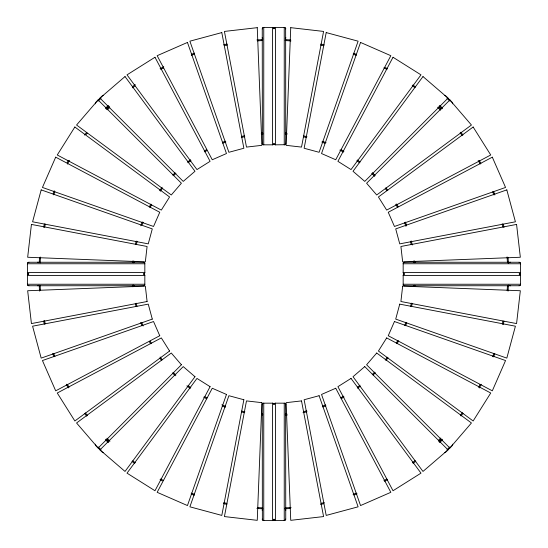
<?xml version="1.0" encoding="UTF-8"?>
<svg xmlns="http://www.w3.org/2000/svg" width="548" height="548" viewBox="0 0 548 548"><rect width="100%" height="100%" fill="white"/><g stroke="black" fill="none" stroke-linecap="round" stroke-linejoin="round"><path stroke-width="0.82" d="M262.259 28.9L262.698 27.838L263.759 27.4L272.767 27.427L274 28.9L274.438 27.838L275.5 27.4L284.515 27.427L285.638 28.352L285.741 143.323L284.796 144.72L275.5 144.83L274.438 144.391L274 143.323L273.562 144.391L272.5 144.83L263.759 144.83L262.362 143.877L262.259 28.9A1.5 1.5 0 0 1 263.759 27.4L263.759 144.83A1.5 1.5 0 0 1 262.259 143.323M262.362 134.034L262.259 134.589A1.5 1.5 0 0 1 262.369 134.013L262.698 133.527M262.259 404.677L262.698 403.609L263.759 403.17L272.5 403.17L273.562 403.609L274 404.677L274.438 403.609L275.5 403.17L284.241 403.17L285.638 404.123L285.741 519.1L284.515 520.573L275.233 520.573L274 519.1L273.562 520.162L272.5 520.6L263.485 520.573L262.362 519.648L262.259 404.677A1.5 1.5 0 0 1 263.759 403.17L263.759 520.6A1.5 1.5 0 0 1 262.259 519.1M98.195 101.01L101.003 98.208M105.435 108.257L108.244 105.449M105.963 108.785L108.771 105.976M439.229 442.024L442.037 439.215M439.756 442.551L442.565 439.743M446.997 449.792L449.805 446.99M28.352 274.103L27.427 275.233L27.4 284.241L27.838 285.303L28.9 285.741L143.323 285.741L144.391 285.303L144.83 284.241L144.83 275.5L144.391 274.438L143.323 274L144.391 273.562L144.83 272.5L144.83 263.759L144.391 262.698L143.323 262.259L28.9 262.259L27.838 262.698L27.4 263.759L27.427 272.767L28.9 274L28.352 274.103A1.5 1.5 0 0 0 27.4 275.5L144.83 275.5A1.5 1.5 0 0 0 143.898 274.116M413.987 285.631A1.5 1.5 0 0 1 413.411 285.741L414.473 285.303M519.648 273.897L520.573 272.767L520.6 263.759L520.162 262.698L519.1 262.259L404.677 262.259L403.609 262.698L403.17 263.759L403.17 272.5L403.609 273.562L404.677 274L403.609 274.438L403.17 275.5L403.17 284.241L403.609 285.303L404.677 285.741L519.1 285.741L520.162 285.303L520.6 284.241L520.573 275.233L519.1 274L519.648 273.897A1.5 1.5 0 0 0 520.6 272.5L403.17 272.5A1.5 1.5 0 0 0 404.102 273.884M262.259 39.141L262.698 39.141M285.303 39.141L285.741 39.141M262.259 133.089L262.698 133.089M285.303 133.089L285.741 133.089M262.259 414.911L262.698 414.911M285.303 414.911L285.741 414.911M262.259 508.859L262.698 508.859M285.303 508.859L285.741 508.859M413.966 262.362L413.411 262.259A1.5 1.5 0 0 1 413.987 262.369L414.473 262.698M446.997 98.208L449.805 101.01M439.756 105.449L442.565 108.257M439.229 105.976L442.037 108.785M105.963 439.215L108.771 442.024M105.435 439.743L108.244 442.551M98.195 446.99L101.003 449.792M285.303 133.527L285.741 134.589A1.5 1.5 0 0 0 285.631 134.013M508.859 262.259L508.859 262.698M508.859 285.303L508.859 285.741M414.911 262.259L414.911 262.698M414.911 285.303L414.911 285.741M133.089 262.259L133.089 262.698M133.089 285.303L133.089 285.741M39.141 262.259L39.141 262.698M39.141 285.303L39.141 285.741M412.281 303.332A141.514 141.514 0 0 1 411.569 306.551M406.767 322.635A141.514 141.514 0 0 1 405.595 325.745M398.739 340.671A141.514 141.514 0 0 1 397.129 343.596M388.018 357.755A141.514 141.514 0 0 1 385.984 360.468M375.38 372.736A141.514 141.514 0 0 1 373.092 375.044M360.228 386.265A141.514 141.514 0 0 1 357.625 388.224M344.048 397.06A141.514 141.514 0 0 1 341.219 398.629M325.909 405.78A141.514 141.514 0 0 1 322.786 406.972M306.99 411.781A141.514 141.514 0 0 1 303.003 412.678M287.186 415.089A141.514 141.514 0 0 1 285.549 415.24M244.675 412.699A141.514 141.514 0 0 1 241.463 411.98M225.379 407.185A141.514 141.514 0 0 1 222.269 406.013M206.603 398.759A141.514 141.514 0 0 1 203.685 397.136M190.252 388.436A141.514 141.514 0 0 1 186.875 385.881M175.278 375.798A141.514 141.514 0 0 1 172.401 372.928M161.742 360.639A141.514 141.514 0 0 1 159.783 358.043M150.549 343.76A141.514 141.514 0 0 1 149.378 341.637M141.925 325.546A141.514 141.514 0 0 1 140.747 322.423M136.041 306.613A141.514 141.514 0 0 1 135.329 303.421M132.842 286.782A141.514 141.514 0 0 1 132.705 285.145M132.767 262.561A141.514 141.514 0 0 1 132.917 260.875M135.486 244.285A141.514 141.514 0 0 1 136.219 241.079M140.822 225.797A141.514 141.514 0 0 1 142.302 221.919M149.255 207.021A141.514 141.514 0 0 1 150.871 204.103M159.578 190.67A141.514 141.514 0 0 1 162.126 187.286M172.778 175.113A141.514 141.514 0 0 1 175.086 172.812M187.368 162.16A141.514 141.514 0 0 1 190.629 159.721M204.253 150.967A141.514 141.514 0 0 1 206.37 149.796M222.461 142.336A141.514 141.514 0 0 1 225.591 141.165M241.401 136.459A141.514 141.514 0 0 1 244.593 135.746M261.225 133.26A141.514 141.514 0 0 1 262.862 133.123M285.446 133.178A141.514 141.514 0 0 1 287.138 133.328M303.722 135.904A141.514 141.514 0 0 1 306.935 136.637M322.217 141.24A141.514 141.514 0 0 1 326.087 142.713M340.986 149.673A141.514 141.514 0 0 1 343.911 151.289M357.344 159.995A141.514 141.514 0 0 1 360.05 162.03M372.318 172.627A141.514 141.514 0 0 1 375.195 175.504M385.847 187.786A141.514 141.514 0 0 1 387.806 190.389M396.642 203.966A141.514 141.514 0 0 1 398.218 206.788M405.362 222.104A141.514 141.514 0 0 1 406.561 225.221M411.363 241.017A141.514 141.514 0 0 1 412.26 245.004M414.672 260.821A141.514 141.514 0 0 1 414.822 262.465M411.363 303.14A140.576 140.576 0 0 1 410.651 306.332M405.883 322.306A140.576 140.576 0 0 1 404.719 325.402M397.512 340.959A140.576 140.576 0 0 1 396.314 343.137M387.258 357.2A140.576 140.576 0 0 1 385.237 359.892M374.674 372.113A140.576 140.576 0 0 1 372.263 374.537M360.029 385.23A140.576 140.576 0 0 1 357.296 387.299M343.747 396.149A140.576 140.576 0 0 1 340.774 397.807M325.56 404.91A140.576 140.576 0 0 1 322.464 406.095M306.77 410.863A140.576 140.576 0 0 1 303.606 411.589M287.097 414.158A140.576 140.576 0 0 1 285.474 414.302M244.874 411.781A140.576 140.576 0 0 1 241.682 411.069M225.701 406.301A140.576 140.576 0 0 1 221.858 404.842M207.055 397.93A140.576 140.576 0 0 1 204.877 396.731M190.807 387.676A140.576 140.576 0 0 1 188.115 385.655M175.894 375.092A140.576 140.576 0 0 1 173.469 372.681M162.256 359.769A140.576 140.576 0 0 1 160.208 357.029M151.44 343.425A140.576 140.576 0 0 1 150.207 341.192M143.103 325.978A140.576 140.576 0 0 1 141.918 322.882M136.959 306.401A140.576 140.576 0 0 1 136.253 303.229M133.781 286.7A140.576 140.576 0 0 1 133.644 285.076M133.698 262.643A140.576 140.576 0 0 1 133.849 260.964M136.404 244.49A140.576 140.576 0 0 1 137.13 241.298M142.295 224.543A140.576 140.576 0 0 1 143.172 222.269M150.077 207.473A140.576 140.576 0 0 1 151.686 204.568M160.331 191.225A140.576 140.576 0 0 1 162.352 188.533M173.517 175.703A140.576 140.576 0 0 1 175.942 173.291M188.245 162.674A140.576 140.576 0 0 1 190.985 160.619M204.589 151.858A140.576 140.576 0 0 1 206.822 150.625M222.803 143.213A140.576 140.576 0 0 1 225.906 142.048M241.613 137.377A140.576 140.576 0 0 1 244.785 136.664M261.307 134.198A140.576 140.576 0 0 1 262.937 134.061M285.364 134.116A140.576 140.576 0 0 1 287.042 134.267M303.524 136.822A140.576 140.576 0 0 1 306.709 137.548M321.895 142.124A140.576 140.576 0 0 1 324.985 143.288M339.808 150.104A140.576 140.576 0 0 1 343.438 152.104M356.782 160.749A140.576 140.576 0 0 1 359.481 162.77M371.695 173.332A140.576 140.576 0 0 1 374.722 176.36M385.34 188.656A140.576 140.576 0 0 1 386.881 190.711M395.731 204.267A140.576 140.576 0 0 1 397.389 207.233M404.493 222.447A140.576 140.576 0 0 1 405.958 226.324M410.445 241.236A140.576 140.576 0 0 1 411.171 244.408M413.74 260.91A140.576 140.576 0 0 1 413.884 262.54M508.4 285.145A234.859 234.859 0 0 1 508.044 291.111M503.913 321.176A234.859 234.859 0 0 1 503.201 324.519M494.782 353.727A234.859 234.859 0 0 1 493.632 356.858M481.254 384.299A234.859 234.859 0 0 1 479.26 387.977M463.026 413.322A234.859 234.859 0 0 1 461.026 415.994M441.133 439.01A234.859 234.859 0 0 1 438.715 441.421M415.781 461.293A234.859 234.859 0 0 1 413.041 463.341M387.484 479.719A234.859 234.859 0 0 1 384.559 481.315M357.056 493.817A234.859 234.859 0 0 1 353.885 494.995M323.861 503.674A234.859 234.859 0 0 1 320.553 504.365M290.687 508.462A234.859 234.859 0 0 1 284.857 508.811M262.869 508.818A234.859 234.859 0 0 1 256.896 508.462M226.831 504.324A234.859 234.859 0 0 1 223.488 503.619M194.28 495.2A234.859 234.859 0 0 1 191.149 494.049M162.235 480.884A234.859 234.859 0 0 1 160.03 479.678M134.692 463.437A234.859 234.859 0 0 1 132.013 461.443M109.004 441.551A234.859 234.859 0 0 1 106.586 439.133M86.714 416.192A234.859 234.859 0 0 1 84.673 413.459M68.288 387.902A234.859 234.859 0 0 1 66.308 384.237M53.896 356.686A234.859 234.859 0 0 1 52.731 353.508M44.34 324.279A234.859 234.859 0 0 1 43.641 320.97M39.545 291.098A234.859 234.859 0 0 1 39.203 285.275M39.237 262.43A234.859 234.859 0 0 1 39.545 257.313M43.682 227.249A234.859 234.859 0 0 1 44.388 223.906M53.094 193.91A234.859 234.859 0 0 1 54.259 190.786M67.13 162.653A234.859 234.859 0 0 1 68.336 160.448M84.57 135.103A234.859 234.859 0 0 1 86.563 132.431M106.463 109.422A234.859 234.859 0 0 1 109.484 106.408M132.493 86.618A234.859 234.859 0 0 1 135.24 84.584M160.112 68.706A234.859 234.859 0 0 1 163.77 66.726M191.327 54.314A234.859 234.859 0 0 1 194.499 53.149M223.735 44.751A234.859 234.859 0 0 1 227.036 44.059M256.909 39.963A234.859 234.859 0 0 1 262.732 39.614M285.577 39.655A234.859 234.859 0 0 1 290.693 39.963M320.758 44.1A234.859 234.859 0 0 1 324.101 44.806M353.316 53.225A234.859 234.859 0 0 1 356.447 54.375M385.36 67.548A234.859 234.859 0 0 1 387.559 68.747M412.904 84.988A234.859 234.859 0 0 1 415.576 86.981M438.592 106.881A234.859 234.859 0 0 1 441.003 109.292M460.875 132.232A234.859 234.859 0 0 1 462.923 134.966M479.301 160.523A234.859 234.859 0 0 1 480.897 163.455M493.7 191.745A234.859 234.859 0 0 1 494.865 194.917M503.256 224.146A234.859 234.859 0 0 1 503.955 227.454M508.044 257.327A234.859 234.859 0 0 1 508.393 263.15M507.441 285.522A233.921 233.921 0 0 1 507.147 290.536M502.975 321.073A233.921 233.921 0 0 1 502.283 324.32M493.844 353.563A233.921 233.921 0 0 1 492.686 356.707M480.171 384.333A233.921 233.921 0 0 1 478.548 387.326M462.361 412.637A233.921 233.921 0 0 1 460.375 415.302M440.77 438.037A233.921 233.921 0 0 1 438.414 440.407M415.172 460.573A233.921 233.921 0 0 1 412.514 462.56M386.867 478.986A233.921 233.921 0 0 1 383.922 480.589M356.275 493.104A233.921 233.921 0 0 1 353.083 494.282M324.258 502.626A233.921 233.921 0 0 1 320.991 503.324M291.091 507.489A233.921 233.921 0 0 1 285.207 507.852M262.485 507.859A233.921 233.921 0 0 1 257.478 507.564M226.941 503.393A233.921 233.921 0 0 1 223.687 502.701M194.451 494.262A233.921 233.921 0 0 1 191.307 493.104M163.681 480.589A233.921 233.921 0 0 1 160.687 478.966M135.37 462.779A233.921 233.921 0 0 1 132.705 460.793M109.97 441.181A233.921 233.921 0 0 1 107.018 438.236M87.44 415.59A233.921 233.921 0 0 1 85.447 412.932M69.021 387.285A233.921 233.921 0 0 1 67.425 384.34M54.903 356.693A233.921 233.921 0 0 1 53.725 353.501M45.21 323.861A233.921 233.921 0 0 1 44.518 320.587M40.456 290.666A233.921 233.921 0 0 1 40.155 285.624M40.155 262.903A233.921 233.921 0 0 1 40.511 257.06M44.621 227.352A233.921 233.921 0 0 1 45.306 224.105M53.745 194.862A233.921 233.921 0 0 1 54.91 191.725M67.418 164.092A233.921 233.921 0 0 1 69.459 160.359M86.221 134.459A233.921 233.921 0 0 1 87.221 133.123M107.415 109.792A233.921 233.921 0 0 1 109.778 107.435M132.417 87.851A233.921 233.921 0 0 1 135.075 85.865M160.728 69.438A233.921 233.921 0 0 1 163.674 67.842M191.314 55.321A233.921 233.921 0 0 1 194.513 54.142M224.153 45.628A233.921 233.921 0 0 1 227.427 44.936M257.348 40.874A233.921 233.921 0 0 1 262.389 40.573M285.111 40.573A233.921 233.921 0 0 1 290.954 40.929M320.655 45.039A233.921 233.921 0 0 1 323.902 45.724M353.145 54.163A233.921 233.921 0 0 1 356.289 55.321M383.915 67.836A233.921 233.921 0 0 1 386.909 69.459M412.219 85.652A233.921 233.921 0 0 1 414.884 87.639M437.619 107.244A233.921 233.921 0 0 1 440.578 110.196M460.156 132.835A233.921 233.921 0 0 1 462.142 135.493M478.164 160.413A233.921 233.921 0 0 1 480.171 164.092M492.693 191.732A233.921 233.921 0 0 1 493.864 194.924M502.208 223.748A233.921 233.921 0 0 1 502.906 227.023M507.071 256.923A233.921 233.921 0 0 1 507.434 262.807M444.476 452.422A1.5 1.5 0 0 0 445.846 452.011L452.025 445.832A1.5 1.5 0 0 0 452.34 444.175M452.34 103.825A1.5 1.5 0 0 0 452.025 102.168L445.846 95.989A1.5 1.5 0 0 0 444.476 95.578M95.66 444.175A1.5 1.5 0 0 0 95.975 445.832L102.154 452.011A1.5 1.5 0 0 0 103.524 452.422M103.524 95.578A1.5 1.5 0 0 0 102.154 95.989L95.975 102.168A1.5 1.5 0 0 0 95.66 103.825M28.325 273.884A1.5 1.5 0 0 1 27.4 272.5L144.83 272.5A1.5 1.5 0 0 1 143.898 273.884M28.9 262.259A1.5 1.5 0 0 0 27.4 263.759L144.83 263.759A1.5 1.5 0 0 0 143.323 262.259M273.884 28.325A1.5 1.5 0 0 0 272.5 27.4L272.5 144.83A1.5 1.5 0 0 0 273.884 143.898M28.9 285.741A1.5 1.5 0 0 1 27.4 284.241L144.83 284.241A1.5 1.5 0 0 1 143.323 285.741M273.884 519.675A1.5 1.5 0 0 1 272.5 520.6L272.5 403.17A1.5 1.5 0 0 1 273.884 404.102M519.1 262.259A1.5 1.5 0 0 1 520.6 263.759L403.17 263.759A1.5 1.5 0 0 1 404.677 262.259M285.741 28.9A1.5 1.5 0 0 0 284.241 27.4L284.241 144.83A1.5 1.5 0 0 0 285.741 143.323M274.116 28.325A1.5 1.5 0 0 1 275.5 27.4L275.5 144.83A1.5 1.5 0 0 1 274.116 143.898M519.675 274.116A1.5 1.5 0 0 1 520.6 275.5L403.17 275.5A1.5 1.5 0 0 1 404.102 274.116M519.1 285.741A1.5 1.5 0 0 0 520.6 284.241L403.17 284.241A1.5 1.5 0 0 0 404.677 285.741M285.741 519.1A1.5 1.5 0 0 1 284.241 520.6L284.241 403.17A1.5 1.5 0 0 1 285.741 404.677M274.116 519.675A1.5 1.5 0 0 0 275.5 520.6L275.5 403.17A1.5 1.5 0 0 0 274.116 404.102M261.882 402.664L257.259 520.333L224.42 516.572L246.484 400.903L261.882 402.664M290.741 27.667L286.118 145.336L301.516 147.097L323.58 31.428L290.741 27.667M31.428 224.42L27.667 257.259L145.336 261.882L147.097 246.484L31.428 224.42M402.664 286.118L400.903 301.516L516.572 323.58L520.333 290.741L402.664 286.118M285.741 37.641L285.303 38.703A1.5 1.5 0 0 0 285.741 37.641M243.867 399.745L221.803 515.415L189.882 506.818L228.9 395.711L243.867 399.745M326.197 32.585L304.133 148.255L319.1 152.289L358.118 41.182L326.197 32.585M262.362 509.804L262.259 510.359A1.5 1.5 0 0 1 262.698 509.298L262.362 509.804M285.741 413.411L285.303 414.473A1.5 1.5 0 0 0 285.741 413.411M41.182 189.882L32.585 221.803L148.255 243.867L152.289 228.9L41.182 189.882M399.745 304.133L395.711 319.1L506.818 358.118L515.415 326.197L399.745 304.133M226.468 394.457L187.45 505.557L157.166 492.31L212.268 388.244L226.468 394.457M360.55 42.443L321.532 153.543L335.732 159.756L390.834 55.691L360.55 42.443M55.691 157.166L42.443 187.45L153.543 226.468L159.756 212.268L55.691 157.166M394.457 321.532L388.244 335.732L492.31 390.834L505.557 360.55L394.457 321.532M210.09 386.676L154.988 490.741L127.013 473.143L196.972 378.421L210.09 386.676M393.012 57.259L337.911 161.324L351.028 169.579L420.987 74.857L393.012 57.259M74.857 127.013L57.259 154.988L161.324 210.09L169.579 196.972L74.857 127.013M386.676 337.911L378.421 351.028L473.143 420.987L490.741 393.012L386.676 337.911M194.978 376.716L125.019 471.438L99.969 449.874L183.231 366.605L194.978 376.716M422.981 76.562L353.022 171.284L364.769 181.395L448.031 98.126L422.981 76.562M98.126 99.969L76.562 125.019L171.284 194.978L181.395 183.231L98.126 99.969M376.716 353.022L366.605 364.769L449.874 448.031L471.438 422.981L376.716 353.022M181.395 364.769L98.126 448.031L76.562 422.981L171.284 353.022L181.395 364.769M449.874 99.969L366.605 183.231L376.716 194.978L471.438 125.019L449.874 99.969M125.019 76.562L99.969 98.126L183.231 181.395L194.978 171.284L125.019 76.562M364.769 366.605L353.022 376.716L422.981 471.438L448.031 449.874L364.769 366.605M169.579 351.028L74.857 420.987L57.259 393.012L161.324 337.911L169.579 351.028M473.143 127.013L378.421 196.972L386.676 210.09L490.741 154.988L473.143 127.013M38.703 285.303L37.641 285.741A1.5 1.5 0 0 0 38.703 285.303M134.034 262.362L133.527 262.698A1.5 1.5 0 0 1 134.589 262.259L134.034 262.362M509.804 262.362L509.298 262.698A1.5 1.5 0 0 1 510.359 262.259L509.804 262.362M154.988 57.259L127.013 74.857L196.972 169.579L210.09 161.324L154.988 57.259M351.028 378.421L337.911 386.676L393.012 490.741L420.987 473.143L351.028 378.421M492.31 157.166L388.244 212.268L394.457 226.468L505.557 187.45L492.31 157.166M159.756 335.732L55.691 390.834L42.443 360.55L153.543 321.532L159.756 335.732M187.45 42.443L157.166 55.691L212.268 159.756L226.468 153.543L187.45 42.443M335.732 388.244L321.532 394.457L360.55 505.557L390.834 492.31L335.732 388.244M506.818 189.882L395.711 228.9L399.745 243.867L515.415 221.803L506.818 189.882M152.289 319.1L41.182 358.118L32.585 326.197L148.255 304.133L152.289 319.1M221.803 32.585L189.882 41.182L228.9 152.289L243.867 148.255L221.803 32.585M319.1 395.711L304.133 399.745L326.197 515.415L358.118 506.818L319.1 395.711M516.572 224.42L400.903 246.484L402.664 261.882L520.333 257.259L516.572 224.42M147.097 301.516L31.428 323.58L27.667 290.741L145.336 286.118L147.097 301.516M257.259 27.667L224.42 31.428L246.484 147.097L261.882 145.336L257.259 27.667M301.516 400.903L286.118 402.664L290.741 520.333L323.58 516.572L301.516 400.903M510.359 285.741L509.298 285.303A1.5 1.5 0 0 0 510.359 285.741M38.196 262.362L37.641 262.259A1.5 1.5 0 0 1 38.703 262.698L38.196 262.362M134.589 285.741L133.527 285.303A1.5 1.5 0 0 0 134.589 285.741M262.698 38.703L262.259 37.641A1.5 1.5 0 0 0 262.698 38.703M262.698 414.473L262.259 413.411A1.5 1.5 0 0 0 262.698 414.473M285.638 509.804L285.303 509.298A1.5 1.5 0 0 1 285.741 510.359L285.638 509.804"/></g></svg>
